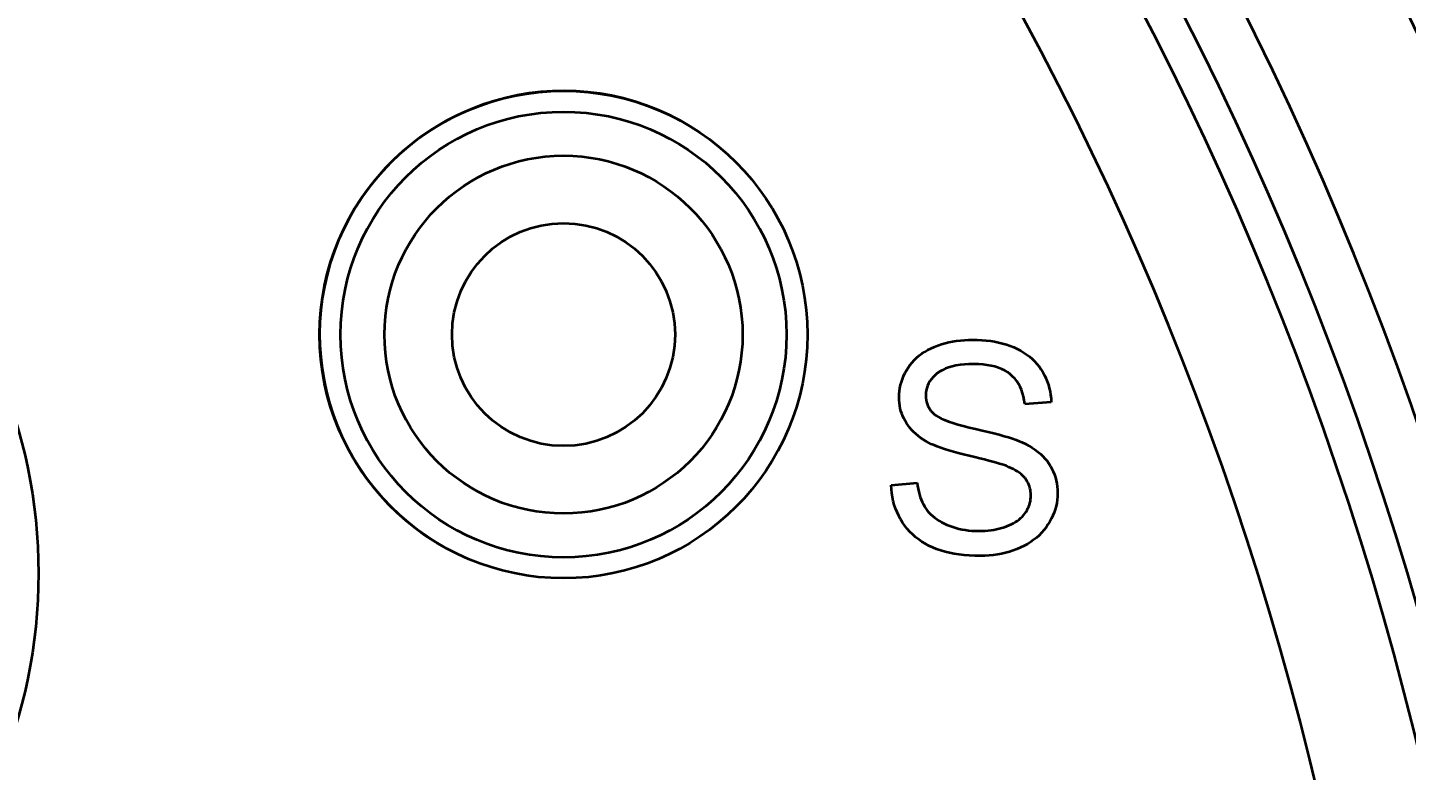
# Model space of a CAD drawing. Extents: x 23 to 417, y 3 to 294.
# Drawn here: x 391.512 to 396.46, y 214.649 to 217.316 of the extents above; entities that cross this region are included whole.
import ezdxf
from ezdxf.enums import TextEntityAlignment as Align

# ---------------------------------------------------------------- set-up
doc = ezdxf.new("R2010")
doc.units = 0
doc.linetypes.add('DASHDOT', pattern=[18.5, 12, -3, 0.5, -3])
doc.layers.get('0').update_dxf_attribs({"lineweight": 13})
doc.styles.get("Standard").update_dxf_attribs({"font": 'isocp.shx'})
doc.dimstyles.get("Standard").update_dxf_attribs({"dimtxt": 2.5, "dimasz": 2.5, "dimexe": 1.25, "dimexo": 0.625, "dimtad": 1, "dimtxsty": 'Standard', "dimcen": 2.5, "dimadec": 0, "dimazin": 0, "dimtfac": 1, "dimtmove": 0, "dimatfit": 0, "dimfxl": 0, "dimarcsym": 0})

# ---------------------------------------------------------------- blocks, each defined once
blk = doc.blocks.new('*D215')
at = {"color": 7, "lineweight": 13}
blk.add_line((369.2633, 239.5531), (395.349, 194.2124), dxfattribs=at)
for points in [[(376.3151, 228.3342), (374.903, 229.7505), (375.4177, 227.8179)], [(393.937, 195.6288), (395.349, 194.2124), (394.8343, 196.145)]]:
    blk.add_lwpolyline(points, dxfattribs=at)
for s, width, p, p2 in [('%%c', 1.333334, (370.1301, 240.0518), (371.3768, 237.8848)), ('82', 1.338786, (371.8755, 237.0181), (374.0621, 233.2175))]:
    blk.add_text(s, height=2.5, rotation=299.9129, dxfattribs=dict(at, width=width)).set_placement(p, p2, align=Align.FIT)
blk = doc.blocks.new('*D216')
at = {"color": 7, "lineweight": 13}
blk.add_line((363.2339, 234.8367), (397.923, 198.6215), dxfattribs=at)
for points in [[(374.0392, 224.3044), (372.3291, 225.3414), (373.2916, 223.5883)], [(396.2128, 199.6586), (397.923, 198.6215), (396.9605, 200.3747)]]:
    blk.add_lwpolyline(points, dxfattribs=at)
for s, width, p, p2 in [('%%c', 1.333334, (363.9561, 235.5285), (365.6854, 233.7231)), ('74', 1.299177, (366.3771, 233.0009), (369.4101, 229.8344))]:
    blk.add_text(s, height=2.5, rotation=313.7669, dxfattribs=dict(at, width=width)).set_placement(p, p2, align=Align.FIT)
blk = doc.blocks.new('BLOCK4529')
at = {"color": 7, "lineweight": 35, "ltscale": 0.00069532}
blk.add_line((19.383, 8.4092), (19.4102, 8.4148), dxfattribs=at)
at = {"color": 7, "lineweight": 35, "ltscale": 0.000704536}
blk.add_line((19.4102, 8.4148), (19.438, 8.4195), dxfattribs=at)
at = {"color": 7, "lineweight": 35, "ltscale": 0.000714791}
blk.add_line((19.438, 8.4195), (19.4664, 8.423), dxfattribs=at)
at = {"color": 7, "lineweight": 35, "ltscale": 0.000725305}
blk.add_line((19.4664, 8.423), (19.4953, 8.4256), dxfattribs=at)
at = {"color": 7, "lineweight": 35, "ltscale": 0.000737232}
blk.add_line((19.4953, 8.4256), (19.5247, 8.4271), dxfattribs=at)
at = {"color": 7, "lineweight": 35, "ltscale": 0.000750455}
blk.add_line((19.5247, 8.4271), (19.5547, 8.4276), dxfattribs=at)
at = {"color": 7, "lineweight": 35, "ltscale": 0.000824083}
blk.add_line((19.5547, 8.4276), (19.5877, 8.4271), dxfattribs=at)
at = {"color": 7, "lineweight": 35, "ltscale": 0.000805521}
blk.add_line((19.5877, 8.4271), (19.6199, 8.4255), dxfattribs=at)
at = {"color": 7, "lineweight": 35, "ltscale": 0.000787543}
blk.add_line((19.6199, 8.4255), (19.6513, 8.4228), dxfattribs=at)
at = {"color": 7, "lineweight": 35, "ltscale": 0.000770629}
blk.add_line((19.6513, 8.4228), (19.6819, 8.419), dxfattribs=at)
at = {"color": 7, "lineweight": 35, "ltscale": 0.000755149}
blk.add_line((19.6819, 8.419), (19.7117, 8.4142), dxfattribs=at)
at = {"color": 7, "lineweight": 35, "ltscale": 0.000740416}
blk.add_line((19.7117, 8.4142), (19.7407, 8.4083), dxfattribs=at)
at = {"color": 7, "lineweight": 35, "ltscale": 0.000597598}
blk.add_line((19.1523, 8.298), (19.1705, 8.3134), dxfattribs=at)
at = {"color": 7, "lineweight": 35, "ltscale": 0.000605846}
blk.add_line((19.1705, 8.3134), (19.1899, 8.3279), dxfattribs=at)
at = {"color": 7, "lineweight": 35, "ltscale": 0.000616942}
blk.add_line((19.1899, 8.3279), (19.2106, 8.3415), dxfattribs=at)
at = {"color": 7, "lineweight": 35, "ltscale": 0.000629505}
blk.add_line((19.2106, 8.3415), (19.2323, 8.3541), dxfattribs=at)
at = {"color": 7, "lineweight": 35, "ltscale": 0.000644177}
blk.add_line((19.2323, 8.3541), (19.2553, 8.3658), dxfattribs=at)
at = {"color": 7, "lineweight": 35, "ltscale": 0.000660935}
blk.add_line((19.2553, 8.3658), (19.2795, 8.3765), dxfattribs=at)
at = {"color": 7, "lineweight": 35, "ltscale": 0.000671509}
blk.add_line((19.2795, 8.3765), (19.3045, 8.3862), dxfattribs=at)
at = {"color": 7, "lineweight": 35, "ltscale": 0.000675664}
blk.add_line((19.3045, 8.3862), (19.3301, 8.3949), dxfattribs=at)
at = {"color": 7, "lineweight": 35, "ltscale": 0.000681038}
blk.add_line((19.3301, 8.3949), (19.3563, 8.4026), dxfattribs=at)
at = {"color": 7, "lineweight": 35, "ltscale": 0.000687892}
blk.add_line((19.3563, 8.4026), (19.383, 8.4092), dxfattribs=at)
at = {"color": 7, "lineweight": 35, "ltscale": 0.000727027}
blk.add_line((19.7407, 8.4083), (19.7689, 8.4013), dxfattribs=at)
at = {"color": 7, "lineweight": 35, "ltscale": 0.000715224}
blk.add_line((19.7689, 8.4013), (19.7964, 8.3933), dxfattribs=at)
at = {"color": 7, "lineweight": 35, "ltscale": 0.000704389}
blk.add_line((19.7964, 8.3933), (19.823, 8.3841), dxfattribs=at)
at = {"color": 7, "lineweight": 35, "ltscale": 0.000695488}
blk.add_line((19.823, 8.3841), (19.8489, 8.3739), dxfattribs=at)
at = {"color": 7, "lineweight": 35, "ltscale": 0.000682739}
blk.add_line((19.8489, 8.3739), (19.8738, 8.3627), dxfattribs=at)
at = {"color": 7, "lineweight": 35, "ltscale": 0.000667452}
blk.add_line((19.8738, 8.3627), (19.8975, 8.3504), dxfattribs=at)
at = {"color": 7, "lineweight": 35, "ltscale": 0.000653903}
blk.add_line((19.8975, 8.3504), (19.92, 8.3371), dxfattribs=at)
at = {"color": 7, "lineweight": 35, "ltscale": 0.000642413}
blk.add_line((19.92, 8.3371), (19.9414, 8.3228), dxfattribs=at)
at = {"color": 7, "lineweight": 35, "ltscale": 0.00063301}
blk.add_line((19.9414, 8.3228), (19.9616, 8.3075), dxfattribs=at)
at = {"color": 7, "lineweight": 35, "ltscale": 0.000584167}
blk.add_line((19.079, 8.2067), (19.0912, 8.2266), dxfattribs=at)
at = {"color": 7, "lineweight": 35, "ltscale": 0.000588092}
blk.add_line((19.0912, 8.2266), (19.1047, 8.2459), dxfattribs=at)
at = {"color": 7, "lineweight": 35, "ltscale": 0.000586768}
blk.add_line((19.1047, 8.2459), (19.1194, 8.2642), dxfattribs=at)
at = {"color": 7, "lineweight": 35, "ltscale": 0.000588095}
blk.add_line((19.1194, 8.2642), (19.1353, 8.2815), dxfattribs=at)
at = {"color": 7, "lineweight": 35, "ltscale": 0.000591634}
blk.add_line((19.1353, 8.2815), (19.1523, 8.298), dxfattribs=at)
at = {"color": 7, "lineweight": 35, "ltscale": 0.000588645}
blk.add_line((19.3587, 8.2203), (19.3373, 8.2104), dxfattribs=at)
at = {"color": 7, "lineweight": 35, "ltscale": 0.000621071}
blk.add_line((19.382, 8.2289), (19.3587, 8.2203), dxfattribs=at)
at = {"color": 7, "lineweight": 35, "ltscale": 0.000657278}
blk.add_line((19.4073, 8.2362), (19.382, 8.2289), dxfattribs=at)
at = {"color": 7, "lineweight": 35, "ltscale": 0.000696542}
blk.add_line((19.4345, 8.2421), (19.4073, 8.2362), dxfattribs=at)
at = {"color": 7, "lineweight": 35, "ltscale": 0.000738475}
blk.add_line((19.4637, 8.2467), (19.4345, 8.2421), dxfattribs=at)
at = {"color": 7, "lineweight": 35, "ltscale": 0.00078255}
blk.add_line((19.4948, 8.25), (19.4637, 8.2467), dxfattribs=at)
at = {"color": 7, "lineweight": 35, "ltscale": 0.000828511}
blk.add_line((19.5279, 8.252), (19.4948, 8.25), dxfattribs=at)
at = {"color": 7, "lineweight": 35, "ltscale": 0.000876378}
blk.add_line((19.5629, 8.2527), (19.5279, 8.252), dxfattribs=at)
at = {"color": 7, "lineweight": 35, "ltscale": 0.000843624}
blk.add_line((19.5967, 8.2519), (19.5629, 8.2527), dxfattribs=at)
at = {"color": 7, "lineweight": 35, "ltscale": 0.000802955}
blk.add_line((19.6287, 8.2498), (19.5967, 8.2519), dxfattribs=at)
at = {"color": 7, "lineweight": 35, "ltscale": 0.000764536}
blk.add_line((19.6591, 8.2461), (19.6287, 8.2498), dxfattribs=at)
at = {"color": 7, "lineweight": 35, "ltscale": 0.000727944}
blk.add_line((19.6877, 8.241), (19.6591, 8.2461), dxfattribs=at)
at = {"color": 7, "lineweight": 35, "ltscale": 0.000694296}
blk.add_line((19.7147, 8.2345), (19.6877, 8.241), dxfattribs=at)
at = {"color": 7, "lineweight": 35, "ltscale": 0.000663313}
blk.add_line((19.74, 8.2265), (19.7147, 8.2345), dxfattribs=at)
at = {"color": 7, "lineweight": 35, "ltscale": 0.000635612}
blk.add_line((19.7636, 8.2171), (19.74, 8.2265), dxfattribs=at)
at = {"color": 7, "lineweight": 35, "ltscale": 0.000612114}
blk.add_line((19.7856, 8.2062), (19.7636, 8.2171), dxfattribs=at)
at = {"color": 7, "lineweight": 35, "ltscale": 0.000626531}
blk.add_line((19.9616, 8.3075), (19.9806, 8.2912), dxfattribs=at)
at = {"color": 7, "lineweight": 35, "ltscale": 0.000621275}
blk.add_line((19.9806, 8.2912), (19.9984, 8.2739), dxfattribs=at)
at = {"color": 7, "lineweight": 35, "ltscale": 0.0006195}
blk.add_line((19.9984, 8.2739), (20.0151, 8.2556), dxfattribs=at)
at = {"color": 7, "lineweight": 35, "ltscale": 0.000619338}
blk.add_line((20.0151, 8.2556), (20.0305, 8.2362), dxfattribs=at)
at = {"color": 7, "lineweight": 35, "ltscale": 0.000622199}
blk.add_line((20.0305, 8.2362), (20.0448, 8.2158), dxfattribs=at)
at = {"color": 7, "lineweight": 35, "ltscale": 0.000621601}
blk.add_line((20.0448, 8.2158), (20.0579, 8.1947), dxfattribs=at)
at = {"color": 7, "lineweight": 35, "ltscale": 0.000553757}
blk.add_line((19.0371, 8.1028), (19.0429, 8.1241), dxfattribs=at)
at = {"color": 7, "lineweight": 35, "ltscale": 0.000556247}
blk.add_line((19.0429, 8.1241), (19.05, 8.1452), dxfattribs=at)
at = {"color": 7, "lineweight": 35, "ltscale": 0.000560171}
blk.add_line((19.05, 8.1452), (19.0583, 8.166), dxfattribs=at)
at = {"color": 7, "lineweight": 35, "ltscale": 0.000566541}
blk.add_line((19.0583, 8.166), (19.068, 8.1865), dxfattribs=at)
at = {"color": 7, "lineweight": 35, "ltscale": 0.000574211}
blk.add_line((19.068, 8.1865), (19.079, 8.2067), dxfattribs=at)
at = {"color": 7, "lineweight": 35, "ltscale": 0.000444818}
blk.add_line((19.2387, 8.1139), (19.2313, 8.0977), dxfattribs=at)
at = {"color": 7, "lineweight": 35, "ltscale": 0.000451938}
blk.add_line((19.2478, 8.1295), (19.2387, 8.1139), dxfattribs=at)
at = {"color": 7, "lineweight": 35, "ltscale": 0.000462965}
blk.add_line((19.2585, 8.1446), (19.2478, 8.1295), dxfattribs=at)
at = {"color": 7, "lineweight": 35, "ltscale": 0.000477153}
blk.add_line((19.2708, 8.1592), (19.2585, 8.1446), dxfattribs=at)
at = {"color": 7, "lineweight": 35, "ltscale": 0.00049524}
blk.add_line((19.2848, 8.1732), (19.2708, 8.1592), dxfattribs=at)
at = {"color": 7, "lineweight": 35, "ltscale": 0.000516374}
blk.add_line((19.3005, 8.1867), (19.2848, 8.1732), dxfattribs=at)
at = {"color": 7, "lineweight": 35, "ltscale": 0.000536839}
blk.add_line((19.3179, 8.1992), (19.3005, 8.1867), dxfattribs=at)
at = {"color": 7, "lineweight": 35, "ltscale": 0.000560605}
blk.add_line((19.3373, 8.2104), (19.3179, 8.1992), dxfattribs=at)
at = {"color": 7, "lineweight": 35, "ltscale": 0.000592726}
blk.add_line((19.8058, 8.1938), (19.7856, 8.2062), dxfattribs=at)
at = {"color": 7, "lineweight": 35, "ltscale": 0.000577714}
blk.add_line((19.8243, 8.18), (19.8058, 8.1938), dxfattribs=at)
at = {"color": 7, "lineweight": 35, "ltscale": 0.000569981}
blk.add_line((19.8413, 8.1648), (19.8243, 8.18), dxfattribs=at)
at = {"color": 7, "lineweight": 35, "ltscale": 0.000568404}
blk.add_line((19.8568, 8.1482), (19.8413, 8.1648), dxfattribs=at)
at = {"color": 7, "lineweight": 35, "ltscale": 0.00057079}
blk.add_line((19.8709, 8.1302), (19.8568, 8.1482), dxfattribs=at)
at = {"color": 7, "lineweight": 35, "ltscale": 0.000578027}
blk.add_line((19.8835, 8.1108), (19.8709, 8.1302), dxfattribs=at)
at = {"color": 7, "lineweight": 35, "ltscale": 0.000617608}
blk.add_line((20.0579, 8.1947), (20.0697, 8.173), dxfattribs=at)
at = {"color": 7, "lineweight": 35, "ltscale": 0.00061567}
blk.add_line((20.0697, 8.173), (20.0803, 8.1507), dxfattribs=at)
at = {"color": 7, "lineweight": 35, "ltscale": 0.000615665}
blk.add_line((20.0803, 8.1507), (20.0895, 8.1279), dxfattribs=at)
at = {"color": 7, "lineweight": 35, "ltscale": 0.000617281}
blk.add_line((20.0895, 8.1279), (20.0975, 8.1046), dxfattribs=at)
at = {"color": 7, "lineweight": 35, "ltscale": 0.000564413}
blk.add_line((19.0268, 8.0143), (19.0274, 8.0368), dxfattribs=at)
at = {"color": 7, "lineweight": 35, "ltscale": 0.000558647}
blk.add_line((19.0274, 8.0368), (19.0293, 8.0591), dxfattribs=at)
at = {"color": 7, "lineweight": 35, "ltscale": 0.000555188}
blk.add_line((19.0293, 8.0591), (19.0326, 8.0811), dxfattribs=at)
at = {"color": 7, "lineweight": 35, "ltscale": 0.000553688}
blk.add_line((19.0326, 8.0811), (19.0371, 8.1028), dxfattribs=at)
at = {"color": 7, "lineweight": 35, "ltscale": 0.000458988}
blk.add_line((19.2189, 8.0459), (19.2181, 8.0276), dxfattribs=at)
at = {"color": 7, "lineweight": 35, "ltscale": 0.000397365}
blk.add_line((19.2181, 8.0276), (19.2187, 8.0117), dxfattribs=at)
at = {"color": 7, "lineweight": 35, "ltscale": 0.000449444}
blk.add_line((19.2214, 8.0637), (19.2189, 8.0459), dxfattribs=at)
at = {"color": 7, "lineweight": 35, "ltscale": 0.000443939}
blk.add_line((19.2255, 8.081), (19.2214, 8.0637), dxfattribs=at)
at = {"color": 7, "lineweight": 35, "ltscale": 0.000442146}
blk.add_line((19.2313, 8.0977), (19.2255, 8.081), dxfattribs=at)
at = {"color": 7, "lineweight": 35, "ltscale": 0.000589452}
blk.add_line((19.8946, 8.09), (19.8835, 8.1108), dxfattribs=at)
at = {"color": 7, "lineweight": 35, "ltscale": 0.000604958}
blk.add_line((19.9042, 8.0678), (19.8946, 8.09), dxfattribs=at)
at = {"color": 7, "lineweight": 35, "ltscale": 0.000623937}
blk.add_line((19.9124, 8.0442), (19.9042, 8.0678), dxfattribs=at)
at = {"color": 7, "lineweight": 35, "ltscale": 0.000646271}
blk.add_line((19.9191, 8.0193), (19.9124, 8.0442), dxfattribs=at)
at = {"color": 7, "lineweight": 35, "ltscale": 0.00067182}
blk.add_line((19.9244, 7.9929), (19.9191, 8.0193), dxfattribs=at)
at = {"color": 7, "lineweight": 35, "ltscale": 0.000621103}
blk.add_line((20.0975, 8.1046), (20.1043, 8.0806), dxfattribs=at)
at = {"color": 7, "lineweight": 35, "ltscale": 0.000626536}
blk.add_line((20.1043, 8.0806), (20.1097, 8.0562), dxfattribs=at)
at = {"color": 7, "lineweight": 35, "ltscale": 0.000633989}
blk.add_line((20.1097, 8.0562), (20.1139, 8.0312), dxfattribs=at)
at = {"color": 7, "lineweight": 35, "ltscale": 0.000643465}
blk.add_line((20.1139, 8.0312), (20.1169, 8.0056), dxfattribs=at)
at = {"color": 7, "lineweight": 35, "ltscale": 0.000512124}
blk.add_line((19.0273, 7.9938), (19.0268, 8.0143), dxfattribs=at)
at = {"color": 7, "lineweight": 35, "ltscale": 0.000503162}
blk.add_line((19.0289, 7.9737), (19.0273, 7.9938), dxfattribs=at)
at = {"color": 7, "lineweight": 35, "ltscale": 0.000496131}
blk.add_line((19.0315, 7.9541), (19.0289, 7.9737), dxfattribs=at)
at = {"color": 7, "lineweight": 35, "ltscale": 0.000490542}
blk.add_line((19.0352, 7.9348), (19.0315, 7.9541), dxfattribs=at)
at = {"color": 7, "lineweight": 35, "ltscale": 0.000486588}
blk.add_line((19.0399, 7.9159), (19.0352, 7.9348), dxfattribs=at)
at = {"color": 7, "lineweight": 35, "ltscale": 0.000484045}
blk.add_line((19.0457, 7.8974), (19.0399, 7.9159), dxfattribs=at)
at = {"color": 7, "lineweight": 35, "ltscale": 0.000385132}
blk.add_line((19.2187, 8.0117), (19.2204, 7.9964), dxfattribs=at)
at = {"color": 7, "lineweight": 35, "ltscale": 0.000375632}
blk.add_line((19.2204, 7.9964), (19.2234, 7.9816), dxfattribs=at)
at = {"color": 7, "lineweight": 35, "ltscale": 0.00036836}
blk.add_line((19.2234, 7.9816), (19.2274, 7.9675), dxfattribs=at)
at = {"color": 7, "lineweight": 35, "ltscale": 0.000363978}
blk.add_line((19.2274, 7.9675), (19.2327, 7.9539), dxfattribs=at)
at = {"color": 7, "lineweight": 35, "ltscale": 0.000362874}
blk.add_line((19.2327, 7.9539), (19.2391, 7.9409), dxfattribs=at)
at = {"color": 7, "lineweight": 35, "ltscale": 0.000364473}
blk.add_line((19.2391, 7.9409), (19.2467, 7.9284), dxfattribs=at)
at = {"color": 7, "lineweight": 35, "ltscale": 0.000368579}
blk.add_line((19.2467, 7.9284), (19.2554, 7.9166), dxfattribs=at)
at = {"color": 7, "lineweight": 35, "ltscale": 0.000375729}
blk.add_line((19.2554, 7.9166), (19.2653, 7.9053), dxfattribs=at)
at = {"color": 7, "lineweight": 35, "ltscale": 0.000700396}
blk.add_line((19.9282, 7.9652), (19.9244, 7.9929), dxfattribs=at)
at = {"color": 7, "lineweight": 35, "ltscale": 0.004771}
blk.add_line((20.1185, 7.9795), (19.9282, 7.9652), dxfattribs=at)
at = {"color": 7, "lineweight": 35, "ltscale": 0.000654397}
blk.add_line((20.1169, 8.0056), (20.1185, 7.9795), dxfattribs=at)
at = {"color": 7, "lineweight": 35, "ltscale": 0.000483035}
blk.add_line((19.0526, 7.8794), (19.0457, 7.8974), dxfattribs=at)
at = {"color": 7, "lineweight": 35, "ltscale": 0.000484273}
blk.add_line((19.0605, 7.8617), (19.0526, 7.8794), dxfattribs=at)
at = {"color": 7, "lineweight": 35, "ltscale": 0.000486604}
blk.add_line((19.0695, 7.8444), (19.0605, 7.8617), dxfattribs=at)
at = {"color": 7, "lineweight": 35, "ltscale": 0.000490535}
blk.add_line((19.0795, 7.8275), (19.0695, 7.8444), dxfattribs=at)
at = {"color": 7, "lineweight": 35, "ltscale": 0.000494857}
blk.add_line((19.0905, 7.8111), (19.0795, 7.8275), dxfattribs=at)
at = {"color": 7, "lineweight": 35, "ltscale": 0.000385512}
blk.add_line((19.2653, 7.9053), (19.2764, 7.8946), dxfattribs=at)
at = {"color": 7, "lineweight": 35, "ltscale": 0.000423006}
blk.add_line((19.2764, 7.8946), (19.2897, 7.8841), dxfattribs=at)
at = {"color": 7, "lineweight": 35, "ltscale": 0.000499659}
blk.add_line((19.2897, 7.8841), (19.3067, 7.8736), dxfattribs=at)
at = {"color": 7, "lineweight": 35, "ltscale": 0.00058092}
blk.add_line((19.3067, 7.8736), (19.3274, 7.863), dxfattribs=at)
at = {"color": 7, "lineweight": 35, "ltscale": 0.000665102}
blk.add_line((19.3274, 7.863), (19.3518, 7.8524), dxfattribs=at)
at = {"color": 7, "lineweight": 35, "ltscale": 0.000750977}
blk.add_line((19.3518, 7.8524), (19.3799, 7.8417), dxfattribs=at)
at = {"color": 7, "lineweight": 35, "ltscale": 0.000838151}
blk.add_line((19.3799, 7.8417), (19.4117, 7.831), dxfattribs=at)
at = {"color": 7, "lineweight": 35, "ltscale": 0.000926915}
blk.add_line((19.4117, 7.831), (19.4471, 7.8202), dxfattribs=at)
at = {"color": 7, "lineweight": 35, "ltscale": 0.001016}
blk.add_line((19.4471, 7.8202), (19.4863, 7.8094), dxfattribs=at)
at = {"color": 7, "lineweight": 35, "ltscale": 0.000500278}
blk.add_line((19.1027, 7.7953), (19.0905, 7.8111), dxfattribs=at)
at = {"color": 7, "lineweight": 35, "ltscale": 0.0005068}
blk.add_line((19.116, 7.7799), (19.1027, 7.7953), dxfattribs=at)
at = {"color": 7, "lineweight": 35, "ltscale": 0.000515236}
blk.add_line((19.1304, 7.7652), (19.116, 7.7799), dxfattribs=at)
at = {"color": 7, "lineweight": 35, "ltscale": 0.000525658}
blk.add_line((19.1458, 7.7509), (19.1304, 7.7652), dxfattribs=at)
at = {"color": 7, "lineweight": 35, "ltscale": 0.000537007}
blk.add_line((19.1624, 7.7372), (19.1458, 7.7509), dxfattribs=at)
at = {"color": 7, "lineweight": 35, "ltscale": 0.000550398}
blk.add_line((19.1801, 7.7241), (19.1624, 7.7372), dxfattribs=at)
at = {"color": 7, "lineweight": 35, "ltscale": 0.000565085}
blk.add_line((19.1988, 7.7115), (19.1801, 7.7241), dxfattribs=at)
at = {"color": 7, "lineweight": 35, "ltscale": 0.001105}
blk.add_line((19.4863, 7.8094), (19.5292, 7.7986), dxfattribs=at)
at = {"color": 7, "lineweight": 35, "ltscale": 0.001195}
blk.add_line((19.5292, 7.7986), (19.5757, 7.7876), dxfattribs=at)
at = {"color": 7, "lineweight": 35, "ltscale": 0.001203}
blk.add_line((19.5757, 7.7876), (19.6226, 7.7768), dxfattribs=at)
at = {"color": 7, "lineweight": 35, "ltscale": 0.001127}
blk.add_line((19.6226, 7.7768), (19.6664, 7.7663), dxfattribs=at)
at = {"color": 7, "lineweight": 35, "ltscale": 0.001052}
blk.add_line((19.6664, 7.7663), (19.7072, 7.756), dxfattribs=at)
at = {"color": 7, "lineweight": 35, "ltscale": 0.000976529}
blk.add_line((19.7072, 7.756), (19.745, 7.7461), dxfattribs=at)
at = {"color": 7, "lineweight": 35, "ltscale": 0.000901127}
blk.add_line((19.745, 7.7461), (19.7797, 7.7363), dxfattribs=at)
at = {"color": 7, "lineweight": 35, "ltscale": 0.000826271}
blk.add_line((19.7797, 7.7363), (19.8114, 7.7269), dxfattribs=at)
at = {"color": 7, "lineweight": 35, "ltscale": 0.000752072}
blk.add_line((19.8114, 7.7269), (19.84, 7.7178), dxfattribs=at)
at = {"color": 7, "lineweight": 35, "ltscale": 0.000580811}
blk.add_line((19.2187, 7.6994), (19.1988, 7.7115), dxfattribs=at)
at = {"color": 7, "lineweight": 35, "ltscale": 0.000597404}
blk.add_line((19.2396, 7.6879), (19.2187, 7.6994), dxfattribs=at)
at = {"color": 7, "lineweight": 35, "ltscale": 0.000497124}
blk.add_line((19.2574, 7.679), (19.2396, 7.6879), dxfattribs=at)
at = {"color": 7, "lineweight": 35, "ltscale": 0.00055472}
blk.add_line((19.2777, 7.67), (19.2574, 7.679), dxfattribs=at)
at = {"color": 7, "lineweight": 35, "ltscale": 0.000612739}
blk.add_line((19.3005, 7.661), (19.2777, 7.67), dxfattribs=at)
at = {"color": 7, "lineweight": 35, "ltscale": 0.000671572}
blk.add_line((19.3257, 7.6518), (19.3005, 7.661), dxfattribs=at)
at = {"color": 7, "lineweight": 35, "ltscale": 0.000731144}
blk.add_line((19.3534, 7.6425), (19.3257, 7.6518), dxfattribs=at)
at = {"color": 7, "lineweight": 35, "ltscale": 0.000790767}
blk.add_line((19.3836, 7.633), (19.3534, 7.6425), dxfattribs=at)
at = {"color": 7, "lineweight": 35, "ltscale": 0.000850815}
blk.add_line((19.4163, 7.6235), (19.3836, 7.633), dxfattribs=at)
at = {"color": 7, "lineweight": 35, "ltscale": 0.000911001}
blk.add_line((19.4514, 7.6139), (19.4163, 7.6235), dxfattribs=at)
at = {"color": 7, "lineweight": 35, "ltscale": 0.000677512}
blk.add_line((19.84, 7.7178), (19.8656, 7.7089), dxfattribs=at)
at = {"color": 7, "lineweight": 35, "ltscale": 0.000603688}
blk.add_line((19.8656, 7.7089), (19.8882, 7.7003), dxfattribs=at)
at = {"color": 7, "lineweight": 35, "ltscale": 0.000530505}
blk.add_line((19.8882, 7.7003), (19.9077, 7.692), dxfattribs=at)
at = {"color": 7, "lineweight": 35, "ltscale": 0.00070906}
blk.add_line((19.9077, 7.692), (19.9332, 7.6796), dxfattribs=at)
at = {"color": 7, "lineweight": 35, "ltscale": 0.000685971}
blk.add_line((19.9332, 7.6796), (19.9574, 7.6665), dxfattribs=at)
at = {"color": 7, "lineweight": 35, "ltscale": 0.00066409}
blk.add_line((19.9574, 7.6665), (19.9801, 7.6528), dxfattribs=at)
at = {"color": 7, "lineweight": 35, "ltscale": 0.000643696}
blk.add_line((19.9801, 7.6528), (20.0015, 7.6385), dxfattribs=at)
at = {"color": 7, "lineweight": 35, "ltscale": 0.000624936}
blk.add_line((20.0015, 7.6385), (20.0216, 7.6235), dxfattribs=at)
at = {"color": 7, "lineweight": 35, "ltscale": 0.000608468}
blk.add_line((20.0216, 7.6235), (20.0402, 7.6079), dxfattribs=at)
at = {"color": 7, "lineweight": 35, "ltscale": 0.000971773}
blk.add_line((19.4891, 7.6041), (19.4514, 7.6139), dxfattribs=at)
at = {"color": 7, "lineweight": 35, "ltscale": 0.001032}
blk.add_line((19.5292, 7.5942), (19.4891, 7.6041), dxfattribs=at)
at = {"color": 7, "lineweight": 35, "ltscale": 0.001026}
blk.add_line((19.569, 7.5846), (19.5292, 7.5942), dxfattribs=at)
at = {"color": 7, "lineweight": 35, "ltscale": 0.000951373}
blk.add_line((19.606, 7.5754), (19.569, 7.5846), dxfattribs=at)
at = {"color": 7, "lineweight": 35, "ltscale": 0.000877553}
blk.add_line((19.64, 7.5668), (19.606, 7.5754), dxfattribs=at)
at = {"color": 7, "lineweight": 35, "ltscale": 0.000803408}
blk.add_line((19.6711, 7.5587), (19.64, 7.5668), dxfattribs=at)
at = {"color": 7, "lineweight": 35, "ltscale": 0.000729174}
blk.add_line((19.6993, 7.5512), (19.6711, 7.5587), dxfattribs=at)
at = {"color": 7, "lineweight": 35, "ltscale": 0.000655206}
blk.add_line((19.7245, 7.5441), (19.6993, 7.5512), dxfattribs=at)
at = {"color": 7, "lineweight": 35, "ltscale": 0.000581462}
blk.add_line((19.7468, 7.5376), (19.7245, 7.5441), dxfattribs=at)
at = {"color": 7, "lineweight": 35, "ltscale": 0.000507254}
blk.add_line((19.7662, 7.5315), (19.7468, 7.5376), dxfattribs=at)
at = {"color": 7, "lineweight": 35, "ltscale": 0.000433912}
blk.add_line((19.7827, 7.5261), (19.7662, 7.5315), dxfattribs=at)
at = {"color": 7, "lineweight": 35, "ltscale": 0.000360371}
blk.add_line((19.7962, 7.5211), (19.7827, 7.5261), dxfattribs=at)
at = {"color": 7, "lineweight": 35, "ltscale": 0.000492803}
blk.add_line((19.8145, 7.5138), (19.7962, 7.5211), dxfattribs=at)
at = {"color": 7, "lineweight": 35, "ltscale": 0.000593159}
blk.add_line((20.0402, 7.6079), (20.0575, 7.5916), dxfattribs=at)
at = {"color": 7, "lineweight": 35, "ltscale": 0.000580481}
blk.add_line((20.0575, 7.5916), (20.0734, 7.5747), dxfattribs=at)
at = {"color": 7, "lineweight": 35, "ltscale": 0.000569741}
blk.add_line((20.0734, 7.5747), (20.088, 7.5572), dxfattribs=at)
at = {"color": 7, "lineweight": 35, "ltscale": 0.000561684}
blk.add_line((20.088, 7.5572), (20.1011, 7.539), dxfattribs=at)
at = {"color": 7, "lineweight": 35, "ltscale": 0.000555634}
blk.add_line((20.1011, 7.539), (20.113, 7.5202), dxfattribs=at)
at = {"color": 7, "lineweight": 35, "ltscale": 0.000552104}
blk.add_line((20.113, 7.5202), (20.1236, 7.5008), dxfattribs=at)
at = {"color": 7, "lineweight": 35, "ltscale": 0.000471674}
blk.add_line((19.8317, 7.5061), (19.8145, 7.5138), dxfattribs=at)
at = {"color": 7, "lineweight": 35, "ltscale": 0.000450895}
blk.add_line((19.8479, 7.4981), (19.8317, 7.5061), dxfattribs=at)
at = {"color": 7, "lineweight": 35, "ltscale": 0.00043149}
blk.add_line((19.863, 7.4897), (19.8479, 7.4981), dxfattribs=at)
at = {"color": 7, "lineweight": 35, "ltscale": 0.000412646}
blk.add_line((19.877, 7.4811), (19.863, 7.4897), dxfattribs=at)
at = {"color": 7, "lineweight": 35, "ltscale": 0.000394925}
blk.add_line((19.89, 7.472), (19.877, 7.4811), dxfattribs=at)
at = {"color": 7, "lineweight": 35, "ltscale": 0.000378726}
blk.add_line((19.9019, 7.4627), (19.89, 7.472), dxfattribs=at)
at = {"color": 7, "lineweight": 35, "ltscale": 0.00036338}
blk.add_line((19.9128, 7.453), (19.9019, 7.4627), dxfattribs=at)
at = {"color": 7, "lineweight": 35, "ltscale": 0.000350402}
blk.add_line((19.9225, 7.443), (19.9128, 7.453), dxfattribs=at)
at = {"color": 7, "lineweight": 35, "ltscale": 0.000338968}
blk.add_line((19.9313, 7.4326), (19.9225, 7.443), dxfattribs=at)
at = {"color": 7, "lineweight": 35, "ltscale": 0.000330788}
blk.add_line((19.939, 7.4219), (19.9313, 7.4326), dxfattribs=at)
at = {"color": 7, "lineweight": 35, "ltscale": 0.000327026}
blk.add_line((19.946, 7.4108), (19.939, 7.4219), dxfattribs=at)
at = {"color": 7, "lineweight": 35, "ltscale": 0.000550354}
blk.add_line((20.1236, 7.5008), (20.1329, 7.4809), dxfattribs=at)
at = {"color": 7, "lineweight": 35, "ltscale": 0.000551059}
blk.add_line((20.1329, 7.4809), (20.1411, 7.4604), dxfattribs=at)
at = {"color": 7, "lineweight": 35, "ltscale": 0.000553346}
blk.add_line((20.1411, 7.4604), (20.1479, 7.4394), dxfattribs=at)
at = {"color": 7, "lineweight": 35, "ltscale": 0.000558455}
blk.add_line((20.1479, 7.4394), (20.1535, 7.4177), dxfattribs=at)
at = {"color": 7, "lineweight": 35, "ltscale": 0.004699}
blk.add_line((18.9695, 7.384), (19.1567, 7.4003), dxfattribs=at)
at = {"color": 7, "lineweight": 35, "ltscale": 0.000745267}
blk.add_line((18.971, 7.3542), (18.9695, 7.384), dxfattribs=at)
at = {"color": 7, "lineweight": 35, "ltscale": 0.000732582}
blk.add_line((18.9741, 7.3251), (18.971, 7.3542), dxfattribs=at)
at = {"color": 7, "lineweight": 35, "ltscale": 0.000721921}
blk.add_line((18.9786, 7.2965), (18.9741, 7.3251), dxfattribs=at)
at = {"color": 7, "lineweight": 35, "ltscale": 0.000557886}
blk.add_line((19.1567, 7.4003), (19.1597, 7.3782), dxfattribs=at)
at = {"color": 7, "lineweight": 35, "ltscale": 0.000540228}
blk.add_line((19.1597, 7.3782), (19.1635, 7.357), dxfattribs=at)
at = {"color": 7, "lineweight": 35, "ltscale": 0.000524132}
blk.add_line((19.1635, 7.357), (19.1679, 7.3365), dxfattribs=at)
at = {"color": 7, "lineweight": 35, "ltscale": 0.000508519}
blk.add_line((19.1679, 7.3365), (19.173, 7.3168), dxfattribs=at)
at = {"color": 7, "lineweight": 35, "ltscale": 0.000324454}
blk.add_line((19.9521, 7.3994), (19.946, 7.4108), dxfattribs=at)
at = {"color": 7, "lineweight": 35, "ltscale": 0.000323389}
blk.add_line((19.9575, 7.3876), (19.9521, 7.3994), dxfattribs=at)
at = {"color": 7, "lineweight": 35, "ltscale": 0.000323829}
blk.add_line((19.962, 7.3754), (19.9575, 7.3876), dxfattribs=at)
at = {"color": 7, "lineweight": 35, "ltscale": 0.000326165}
blk.add_line((19.9657, 7.3629), (19.962, 7.3754), dxfattribs=at)
at = {"color": 7, "lineweight": 35, "ltscale": 0.000329471}
blk.add_line((19.9685, 7.35), (19.9657, 7.3629), dxfattribs=at)
at = {"color": 7, "lineweight": 35, "ltscale": 0.000334653}
blk.add_line((19.9706, 7.3368), (19.9685, 7.35), dxfattribs=at)
at = {"color": 7, "lineweight": 35, "ltscale": 0.00034087}
blk.add_line((19.9718, 7.3232), (19.9706, 7.3368), dxfattribs=at)
at = {"color": 7, "lineweight": 35, "ltscale": 0.000348827}
blk.add_line((19.9722, 7.3093), (19.9718, 7.3232), dxfattribs=at)
at = {"color": 7, "lineweight": 35, "ltscale": 0.00056491}
blk.add_line((20.1535, 7.4177), (20.1579, 7.3956), dxfattribs=at)
at = {"color": 7, "lineweight": 35, "ltscale": 0.000574126}
blk.add_line((20.1579, 7.3956), (20.161, 7.3728), dxfattribs=at)
at = {"color": 7, "lineweight": 35, "ltscale": 0.000584412}
blk.add_line((20.161, 7.3728), (20.1629, 7.3495), dxfattribs=at)
at = {"color": 7, "lineweight": 35, "ltscale": 0.000595347}
blk.add_line((20.1635, 7.3257), (20.1628, 7.3019), dxfattribs=at)
at = {"color": 7, "lineweight": 35, "ltscale": 0.000596795}
blk.add_line((20.1629, 7.3495), (20.1635, 7.3257), dxfattribs=at)
at = {"color": 7, "lineweight": 35, "ltscale": 0.000713339}
blk.add_line((18.9846, 7.2687), (18.9786, 7.2965), dxfattribs=at)
at = {"color": 7, "lineweight": 35, "ltscale": 0.000707324}
blk.add_line((18.9921, 7.2414), (18.9846, 7.2687), dxfattribs=at)
at = {"color": 7, "lineweight": 35, "ltscale": 0.000702804}
blk.add_line((19.0011, 7.2147), (18.9921, 7.2414), dxfattribs=at)
at = {"color": 7, "lineweight": 35, "ltscale": 0.000493864}
blk.add_line((19.173, 7.3168), (19.1788, 7.2979), dxfattribs=at)
at = {"color": 7, "lineweight": 35, "ltscale": 0.000480384}
blk.add_line((19.1788, 7.2979), (19.1854, 7.2798), dxfattribs=at)
at = {"color": 7, "lineweight": 35, "ltscale": 0.000467956}
blk.add_line((19.1854, 7.2798), (19.1926, 7.2626), dxfattribs=at)
at = {"color": 7, "lineweight": 35, "ltscale": 0.000456562}
blk.add_line((19.1926, 7.2626), (19.2006, 7.2461), dxfattribs=at)
at = {"color": 7, "lineweight": 35, "ltscale": 0.000446841}
blk.add_line((19.2006, 7.2461), (19.2092, 7.2305), dxfattribs=at)
at = {"color": 7, "lineweight": 35, "ltscale": 0.000438582}
blk.add_line((19.2092, 7.2305), (19.2186, 7.2157), dxfattribs=at)
at = {"color": 7, "lineweight": 35, "ltscale": 0.000341942}
blk.add_line((19.9514, 7.2172), (19.9569, 7.2297), dxfattribs=at)
at = {"color": 7, "lineweight": 35, "ltscale": 0.000338887}
blk.add_line((19.9569, 7.2297), (19.9616, 7.2424), dxfattribs=at)
at = {"color": 7, "lineweight": 35, "ltscale": 0.000337708}
blk.add_line((19.9616, 7.2424), (19.9654, 7.2553), dxfattribs=at)
at = {"color": 7, "lineweight": 35, "ltscale": 0.000337527}
blk.add_line((19.9654, 7.2553), (19.9684, 7.2685), dxfattribs=at)
at = {"color": 7, "lineweight": 35, "ltscale": 0.000338726}
blk.add_line((19.9684, 7.2685), (19.9705, 7.2819), dxfattribs=at)
at = {"color": 7, "lineweight": 35, "ltscale": 0.000340972}
blk.add_line((19.9705, 7.2819), (19.9718, 7.2955), dxfattribs=at)
at = {"color": 7, "lineweight": 35, "ltscale": 0.000345391}
blk.add_line((19.9718, 7.2955), (19.9722, 7.3093), dxfattribs=at)
at = {"color": 7, "lineweight": 35, "ltscale": 0.000588276}
blk.add_line((20.1526, 7.2321), (20.1464, 7.2094), dxfattribs=at)
at = {"color": 7, "lineweight": 35, "ltscale": 0.000586486}
blk.add_line((20.1574, 7.2551), (20.1526, 7.2321), dxfattribs=at)
at = {"color": 7, "lineweight": 35, "ltscale": 0.000587651}
blk.add_line((20.1608, 7.2783), (20.1574, 7.2551), dxfattribs=at)
at = {"color": 7, "lineweight": 35, "ltscale": 0.000590443}
blk.add_line((20.1628, 7.3019), (20.1608, 7.2783), dxfattribs=at)
at = {"color": 7, "lineweight": 35, "ltscale": 0.000701424}
blk.add_line((19.0115, 7.1887), (19.0011, 7.2147), dxfattribs=at)
at = {"color": 7, "lineweight": 35, "ltscale": 0.000701542}
blk.add_line((19.0235, 7.1633), (19.0115, 7.1887), dxfattribs=at)
at = {"color": 7, "lineweight": 35, "ltscale": 0.000704598}
blk.add_line((19.0369, 7.1385), (19.0235, 7.1633), dxfattribs=at)
at = {"color": 7, "lineweight": 35, "ltscale": 0.000709627}
blk.add_line((19.0518, 7.1144), (19.0369, 7.1385), dxfattribs=at)
at = {"color": 7, "lineweight": 35, "ltscale": 0.000437291}
blk.add_line((19.2186, 7.2157), (19.2289, 7.2015), dxfattribs=at)
at = {"color": 7, "lineweight": 35, "ltscale": 0.000442303}
blk.add_line((19.2289, 7.2015), (19.2402, 7.1879), dxfattribs=at)
at = {"color": 7, "lineweight": 35, "ltscale": 0.000450075}
blk.add_line((19.2402, 7.1879), (19.2526, 7.1749), dxfattribs=at)
at = {"color": 7, "lineweight": 35, "ltscale": 0.000459707}
blk.add_line((19.2526, 7.1749), (19.2661, 7.1624), dxfattribs=at)
at = {"color": 7, "lineweight": 35, "ltscale": 0.000470557}
blk.add_line((19.2661, 7.1624), (19.2807, 7.1504), dxfattribs=at)
at = {"color": 7, "lineweight": 35, "ltscale": 0.000483513}
blk.add_line((19.2807, 7.1504), (19.2963, 7.139), dxfattribs=at)
at = {"color": 7, "lineweight": 35, "ltscale": 0.000497514}
blk.add_line((19.2963, 7.139), (19.313, 7.1282), dxfattribs=at)
at = {"color": 7, "lineweight": 35, "ltscale": 0.000513758}
blk.add_line((19.313, 7.1282), (19.3308, 7.1179), dxfattribs=at)
at = {"color": 7, "lineweight": 35, "ltscale": 0.000403425}
blk.add_line((19.8628, 7.1193), (19.8761, 7.1283), dxfattribs=at)
at = {"color": 7, "lineweight": 35, "ltscale": 0.000392539}
blk.add_line((19.8761, 7.1283), (19.8886, 7.1378), dxfattribs=at)
at = {"color": 7, "lineweight": 35, "ltscale": 0.000383274}
blk.add_line((19.8886, 7.1378), (19.9003, 7.1478), dxfattribs=at)
at = {"color": 7, "lineweight": 35, "ltscale": 0.000375225}
blk.add_line((19.9003, 7.1478), (19.911, 7.1583), dxfattribs=at)
at = {"color": 7, "lineweight": 35, "ltscale": 0.000369073}
blk.add_line((19.911, 7.1583), (19.9208, 7.1694), dxfattribs=at)
at = {"color": 7, "lineweight": 35, "ltscale": 0.000364565}
blk.add_line((19.9208, 7.1694), (19.9297, 7.1809), dxfattribs=at)
at = {"color": 7, "lineweight": 35, "ltscale": 0.000358906}
blk.add_line((19.9297, 7.1809), (19.9378, 7.1928), dxfattribs=at)
at = {"color": 7, "lineweight": 35, "ltscale": 0.000351912}
blk.add_line((19.9378, 7.1928), (19.945, 7.2048), dxfattribs=at)
at = {"color": 7, "lineweight": 35, "ltscale": 0.000346498}
blk.add_line((19.945, 7.2048), (19.9514, 7.2172), dxfattribs=at)
at = {"color": 7, "lineweight": 35, "ltscale": 0.000613751}
blk.add_line((20.1197, 7.143), (20.108, 7.1214), dxfattribs=at)
at = {"color": 7, "lineweight": 35, "ltscale": 0.000604102}
blk.add_line((20.1299, 7.1648), (20.1197, 7.143), dxfattribs=at)
at = {"color": 7, "lineweight": 35, "ltscale": 0.000596673}
blk.add_line((20.1389, 7.187), (20.1299, 7.1648), dxfattribs=at)
at = {"color": 7, "lineweight": 35, "ltscale": 0.000591569}
blk.add_line((20.1464, 7.2094), (20.1389, 7.187), dxfattribs=at)
at = {"color": 7, "lineweight": 35, "ltscale": 0.000708937}
blk.add_line((19.0681, 7.0911), (19.0518, 7.1144), dxfattribs=at)
at = {"color": 7, "lineweight": 35, "ltscale": 0.000702828}
blk.add_line((19.0855, 7.0691), (19.0681, 7.0911), dxfattribs=at)
at = {"color": 7, "lineweight": 35, "ltscale": 0.000698637}
blk.add_line((19.1041, 7.0482), (19.0855, 7.0691), dxfattribs=at)
at = {"color": 7, "lineweight": 35, "ltscale": 0.000697566}
blk.add_line((19.1239, 7.0286), (19.1041, 7.0482), dxfattribs=at)
at = {"color": 7, "lineweight": 35, "ltscale": 0.000698731}
blk.add_line((19.1449, 7.0101), (19.1239, 7.0286), dxfattribs=at)
at = {"color": 7, "lineweight": 35, "ltscale": 0.000530079}
blk.add_line((19.3308, 7.1179), (19.3496, 7.1082), dxfattribs=at)
at = {"color": 7, "lineweight": 35, "ltscale": 0.000548582}
blk.add_line((19.3496, 7.1082), (19.3695, 7.099), dxfattribs=at)
at = {"color": 7, "lineweight": 35, "ltscale": 0.000559494}
blk.add_line((19.3695, 7.099), (19.3903, 7.0906), dxfattribs=at)
at = {"color": 7, "lineweight": 35, "ltscale": 0.000563355}
blk.add_line((19.3903, 7.0906), (19.4115, 7.083), dxfattribs=at)
at = {"color": 7, "lineweight": 35, "ltscale": 0.000568586}
blk.add_line((19.4115, 7.083), (19.4332, 7.0763), dxfattribs=at)
at = {"color": 7, "lineweight": 35, "ltscale": 0.000575116}
blk.add_line((19.4332, 7.0763), (19.4555, 7.0705), dxfattribs=at)
at = {"color": 7, "lineweight": 35, "ltscale": 0.000582095}
blk.add_line((19.4555, 7.0705), (19.4783, 7.0656), dxfattribs=at)
at = {"color": 7, "lineweight": 35, "ltscale": 0.000590337}
blk.add_line((19.4783, 7.0656), (19.5015, 7.0616), dxfattribs=at)
at = {"color": 7, "lineweight": 35, "ltscale": 0.000599771}
blk.add_line((19.5015, 7.0616), (19.5253, 7.0585), dxfattribs=at)
at = {"color": 7, "lineweight": 35, "ltscale": 0.000610247}
blk.add_line((19.5253, 7.0585), (19.5496, 7.0563), dxfattribs=at)
at = {"color": 7, "lineweight": 35, "ltscale": 0.000621137}
blk.add_line((19.5496, 7.0563), (19.5744, 7.055), dxfattribs=at)
at = {"color": 7, "lineweight": 35, "ltscale": 0.000633354}
blk.add_line((19.5744, 7.055), (19.5998, 7.0545), dxfattribs=at)
at = {"color": 7, "lineweight": 35, "ltscale": 0.000561213}
blk.add_line((19.5998, 7.0545), (19.6222, 7.0548), dxfattribs=at)
at = {"color": 7, "lineweight": 35, "ltscale": 0.000548371}
blk.add_line((19.6222, 7.0548), (19.6441, 7.0559), dxfattribs=at)
at = {"color": 7, "lineweight": 35, "ltscale": 0.00053647}
blk.add_line((19.6441, 7.0559), (19.6655, 7.0575), dxfattribs=at)
at = {"color": 7, "lineweight": 35, "ltscale": 0.000524443}
blk.add_line((19.6655, 7.0575), (19.6864, 7.0599), dxfattribs=at)
at = {"color": 7, "lineweight": 35, "ltscale": 0.000513793}
blk.add_line((19.6864, 7.0599), (19.7067, 7.063), dxfattribs=at)
at = {"color": 7, "lineweight": 35, "ltscale": 0.000503384}
blk.add_line((19.7067, 7.063), (19.7265, 7.0667), dxfattribs=at)
at = {"color": 7, "lineweight": 35, "ltscale": 0.000493804}
blk.add_line((19.7265, 7.0667), (19.7457, 7.0711), dxfattribs=at)
at = {"color": 7, "lineweight": 35, "ltscale": 0.000484882}
blk.add_line((19.7457, 7.0711), (19.7644, 7.0761), dxfattribs=at)
at = {"color": 7, "lineweight": 35, "ltscale": 0.000476808}
blk.add_line((19.7644, 7.0761), (19.7826, 7.0819), dxfattribs=at)
at = {"color": 7, "lineweight": 35, "ltscale": 0.000469886}
blk.add_line((19.7826, 7.0819), (19.8003, 7.0883), dxfattribs=at)
at = {"color": 7, "lineweight": 35, "ltscale": 0.000458225}
blk.add_line((19.8003, 7.0883), (19.8172, 7.0953), dxfattribs=at)
at = {"color": 7, "lineweight": 35, "ltscale": 0.000443356}
blk.add_line((19.8172, 7.0953), (19.8333, 7.1028), dxfattribs=at)
at = {"color": 7, "lineweight": 35, "ltscale": 0.000428817}
blk.add_line((19.8333, 7.1028), (19.8485, 7.1108), dxfattribs=at)
at = {"color": 7, "lineweight": 35, "ltscale": 0.000415488}
blk.add_line((19.8485, 7.1108), (19.8628, 7.1193), dxfattribs=at)
at = {"color": 7, "lineweight": 35, "ltscale": 0.00063256}
blk.add_line((20.0485, 7.0407), (20.0306, 7.0229), dxfattribs=at)
at = {"color": 7, "lineweight": 35, "ltscale": 0.000629329}
blk.add_line((20.0652, 7.0596), (20.0485, 7.0407), dxfattribs=at)
at = {"color": 7, "lineweight": 35, "ltscale": 0.000627894}
blk.add_line((20.0807, 7.0793), (20.0652, 7.0596), dxfattribs=at)
at = {"color": 7, "lineweight": 35, "ltscale": 0.000629286}
blk.add_line((20.095, 7.1), (20.0807, 7.0793), dxfattribs=at)
at = {"color": 7, "lineweight": 35, "ltscale": 0.000624415}
blk.add_line((20.108, 7.1214), (20.095, 7.1), dxfattribs=at)
at = {"color": 7, "lineweight": 35, "ltscale": 0.000702703}
blk.add_line((19.1671, 6.9929), (19.1449, 7.0101), dxfattribs=at)
at = {"color": 7, "lineweight": 35, "ltscale": 0.000709145}
blk.add_line((19.1905, 6.9768), (19.1671, 6.9929), dxfattribs=at)
at = {"color": 7, "lineweight": 35, "ltscale": 0.000717474}
blk.add_line((19.2151, 6.9619), (19.1905, 6.9768), dxfattribs=at)
at = {"color": 7, "lineweight": 35, "ltscale": 0.000728499}
blk.add_line((19.2408, 6.9483), (19.2151, 6.9619), dxfattribs=at)
at = {"color": 7, "lineweight": 35, "ltscale": 0.000741939}
blk.add_line((19.2677, 6.9358), (19.2408, 6.9483), dxfattribs=at)
at = {"color": 7, "lineweight": 35, "ltscale": 0.000758876}
blk.add_line((19.2959, 6.9245), (19.2677, 6.9358), dxfattribs=at)
at = {"color": 7, "lineweight": 35, "ltscale": 0.00070746}
blk.add_line((19.898, 6.9353), (19.872, 6.9241), dxfattribs=at)
at = {"color": 7, "lineweight": 35, "ltscale": 0.000697798}
blk.add_line((19.9231, 6.9475), (19.898, 6.9353), dxfattribs=at)
at = {"color": 7, "lineweight": 35, "ltscale": 0.000682271}
blk.add_line((19.947, 6.9607), (19.9231, 6.9475), dxfattribs=at)
at = {"color": 7, "lineweight": 35, "ltscale": 0.000668039}
blk.add_line((19.9697, 6.9748), (19.947, 6.9607), dxfattribs=at)
at = {"color": 7, "lineweight": 35, "ltscale": 0.000655918}
blk.add_line((19.9912, 6.9899), (19.9697, 6.9748), dxfattribs=at)
at = {"color": 7, "lineweight": 35, "ltscale": 0.000646176}
blk.add_line((20.0115, 7.0059), (19.9912, 6.9899), dxfattribs=at)
at = {"color": 7, "lineweight": 35, "ltscale": 0.00063852}
blk.add_line((20.0306, 7.0229), (20.0115, 7.0059), dxfattribs=at)
at = {"color": 7, "lineweight": 35, "ltscale": 0.00077965}
blk.add_line((19.3254, 6.9145), (19.2959, 6.9245), dxfattribs=at)
at = {"color": 7, "lineweight": 35, "ltscale": 0.000802131}
blk.add_line((19.3562, 6.9056), (19.3254, 6.9145), dxfattribs=at)
at = {"color": 7, "lineweight": 35, "ltscale": 0.000826151}
blk.add_line((19.3884, 6.8978), (19.3562, 6.9056), dxfattribs=at)
at = {"color": 7, "lineweight": 35, "ltscale": 0.000852359}
blk.add_line((19.4218, 6.8913), (19.3884, 6.8978), dxfattribs=at)
at = {"color": 7, "lineweight": 35, "ltscale": 0.000879936}
blk.add_line((19.4566, 6.886), (19.4218, 6.8913), dxfattribs=at)
at = {"color": 7, "lineweight": 35, "ltscale": 0.000908496}
blk.add_line((19.4927, 6.8818), (19.4566, 6.886), dxfattribs=at)
at = {"color": 7, "lineweight": 35, "ltscale": 0.000938302}
blk.add_line((19.5301, 6.8788), (19.4927, 6.8818), dxfattribs=at)
at = {"color": 7, "lineweight": 35, "ltscale": 0.000969977}
blk.add_line((19.5689, 6.8771), (19.5301, 6.8788), dxfattribs=at)
at = {"color": 7, "lineweight": 35, "ltscale": 0.001001}
blk.add_line((19.609, 6.8765), (19.5689, 6.8771), dxfattribs=at)
at = {"color": 7, "lineweight": 35, "ltscale": 0.000795507}
blk.add_line((19.6408, 6.8771), (19.609, 6.8765), dxfattribs=at)
at = {"color": 7, "lineweight": 35, "ltscale": 0.000780206}
blk.add_line((19.6719, 6.8788), (19.6408, 6.8771), dxfattribs=at)
at = {"color": 7, "lineweight": 35, "ltscale": 0.000766494}
blk.add_line((19.7025, 6.8818), (19.6719, 6.8788), dxfattribs=at)
at = {"color": 7, "lineweight": 35, "ltscale": 0.000753594}
blk.add_line((19.7323, 6.8859), (19.7025, 6.8818), dxfattribs=at)
at = {"color": 7, "lineweight": 35, "ltscale": 0.000742791}
blk.add_line((19.7615, 6.8912), (19.7323, 6.8859), dxfattribs=at)
at = {"color": 7, "lineweight": 35, "ltscale": 0.00073258}
blk.add_line((19.7901, 6.8977), (19.7615, 6.8912), dxfattribs=at)
at = {"color": 7, "lineweight": 35, "ltscale": 0.000724152}
blk.add_line((19.8181, 6.9053), (19.7901, 6.8977), dxfattribs=at)
at = {"color": 7, "lineweight": 35, "ltscale": 0.000717156}
blk.add_line((19.8454, 6.9141), (19.8181, 6.9053), dxfattribs=at)
at = {"color": 7, "lineweight": 35, "ltscale": 0.000711511}
blk.add_line((19.872, 6.9241), (19.8454, 6.9141), dxfattribs=at)
at = {"color": 7, "lineweight": 13}
for radius in [32.7887, 31.9226, 30.25]:
    blk.add_circle((0, 0), radius, dxfattribs=at)
at = {"color": 7, "lineweight": 35}
for centre, radius in [((0, 0), 29.75), ((0, 0), 27.6), ((0, 0), 25.6), ((0, 0), 25.2), ((0, 0), 23.65), ((9.1, 6.75), 3.75), ((16.6184, 8.4647), 1.75), ((16.6184, 8.4647), 1.6), ((16.6184, 8.4647), 1.285), ((16.6184, 8.4647), 0.8)]:
    blk.add_circle(centre, radius, dxfattribs=at)
for centre, radius, start, end in [((0, 0), 27.6, 0, 180), ((0, 0), 25.1, 92.2833, 447.7167), ((0, 0), 24.05, 92.38305, 447.61695), ((0, 0), 23.4, 270, 447.79577), ((0, 0), 22.625, 92.27977, 447.72023), ((16.6184, 8.4647), 1.75, 61.35211, 241.35211)]:
    blk.add_arc(centre, radius, start, end, dxfattribs=at)

msp = doc.modelspace()

# ---------------------------------------------------------------- linework, layer by layer
at = {"color": 7, "linetype": 'DASHDOT', "lineweight": 13}
for radius in [20.5, 18.5]:
    msp.add_circle((385.126, 211.9815), radius, dxfattribs=at)

# ---------------------------------------------------------------- block references
at = {"lineweight": 0, "xscale": 0.5, "yscale": 0.5, "zscale": 0.5}
msp.add_blockref('BLOCK4529', (385.126, 211.9815), dxfattribs=at)

# ---------------------------------------------------------------- dimensions: what is measured, and where the dimension line sits
at = {"color": 0, "lineweight": 0}
for p1, p2, picture, middle in [((395.349, 194.2124), (374.903, 229.7505), '*D215', (371.2293, 236.1359)), ((397.923, 198.6215), (372.3291, 225.3414), '*D216', (365.9609, 231.9897))]:
    dim = msp.add_diameter_dim_2p(p1=p1, p2=p2, dimstyle='Standard', override={"dimlfac": 2}, dxfattribs=at)
    dim.commit()
    dim.dimension.update_dxf_attribs({"geometry": picture, "text_midpoint": middle, "dimtype": 163})

doc.saveas('drawing.dxf')
